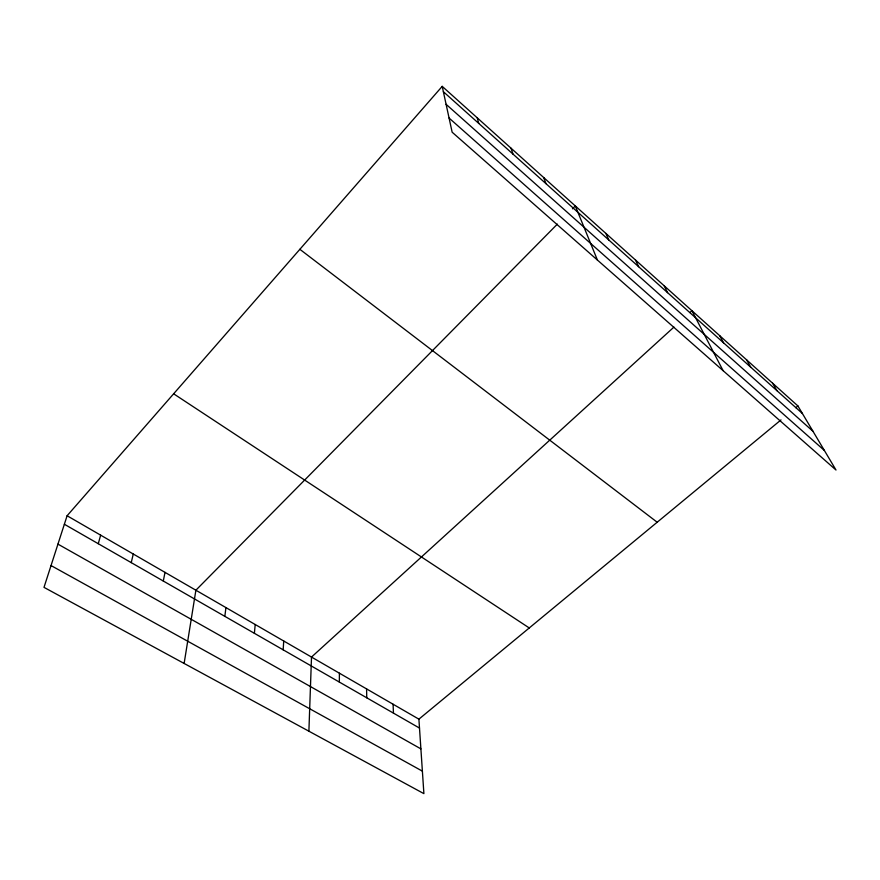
<?xml version="1.0" encoding="UTF-8"?>
<svg xmlns="http://www.w3.org/2000/svg" width="880" height="880" viewBox="0 0 880 880"><rect width="100%" height="100%" fill="white"/><g stroke="black" fill="none" stroke-linecap="round" stroke-linejoin="round"><path stroke-width="1.32" d="M339.339 682.077L339.405 673.189M308.891 731.203L311.509 657.063L673.926 327.107M283.162 649.836L283.723 641.003M254.386 633.314L255.211 624.514M224.84 616.352L225.94 607.596M184.129 663.454L195.888 590.216L557.348 224.125M163.295 581.031L165.011 572.363M131.241 562.639L133.276 554.015M98.274 543.719L100.65 535.161M442.211 86.361L452.144 132.198L836 470.019L797.896 405.933L442.211 86.361L67.1 515.757L44 587.367L423.896 793.639L418.902 719.158L780.989 419.914M572.473 208.813L575.311 205.942L597.421 260.062M689.931 312.543L691.933 310.717L723.096 370.656M795.784 407.682L797.896 405.933M51.04 565.565L422.389 771.144M57.948 544.126L420.893 748.869M64.361 524.249L419.507 728.079M67.1 515.757L418.902 719.158M173.646 393.8L529.254 627.957M299.86 249.304L657.184 522.225M449.075 118.041L824.384 450.472M446.094 104.291L812.977 431.288M443.366 91.696L802.417 413.512M772.618 383.218L776.941 390.687M746.559 359.799L750.673 367.147M719.675 335.643L723.58 342.859M664.147 285.758L667.579 292.666M635.481 260.007L638.649 266.739M605.88 233.409L608.773 239.954M543.708 177.551L545.974 183.667M511.027 148.192L512.952 154.066M477.213 117.81L478.775 123.431M393.074 704.22L393.459 713.141M366.586 688.908L366.751 697.807"/></g></svg>
